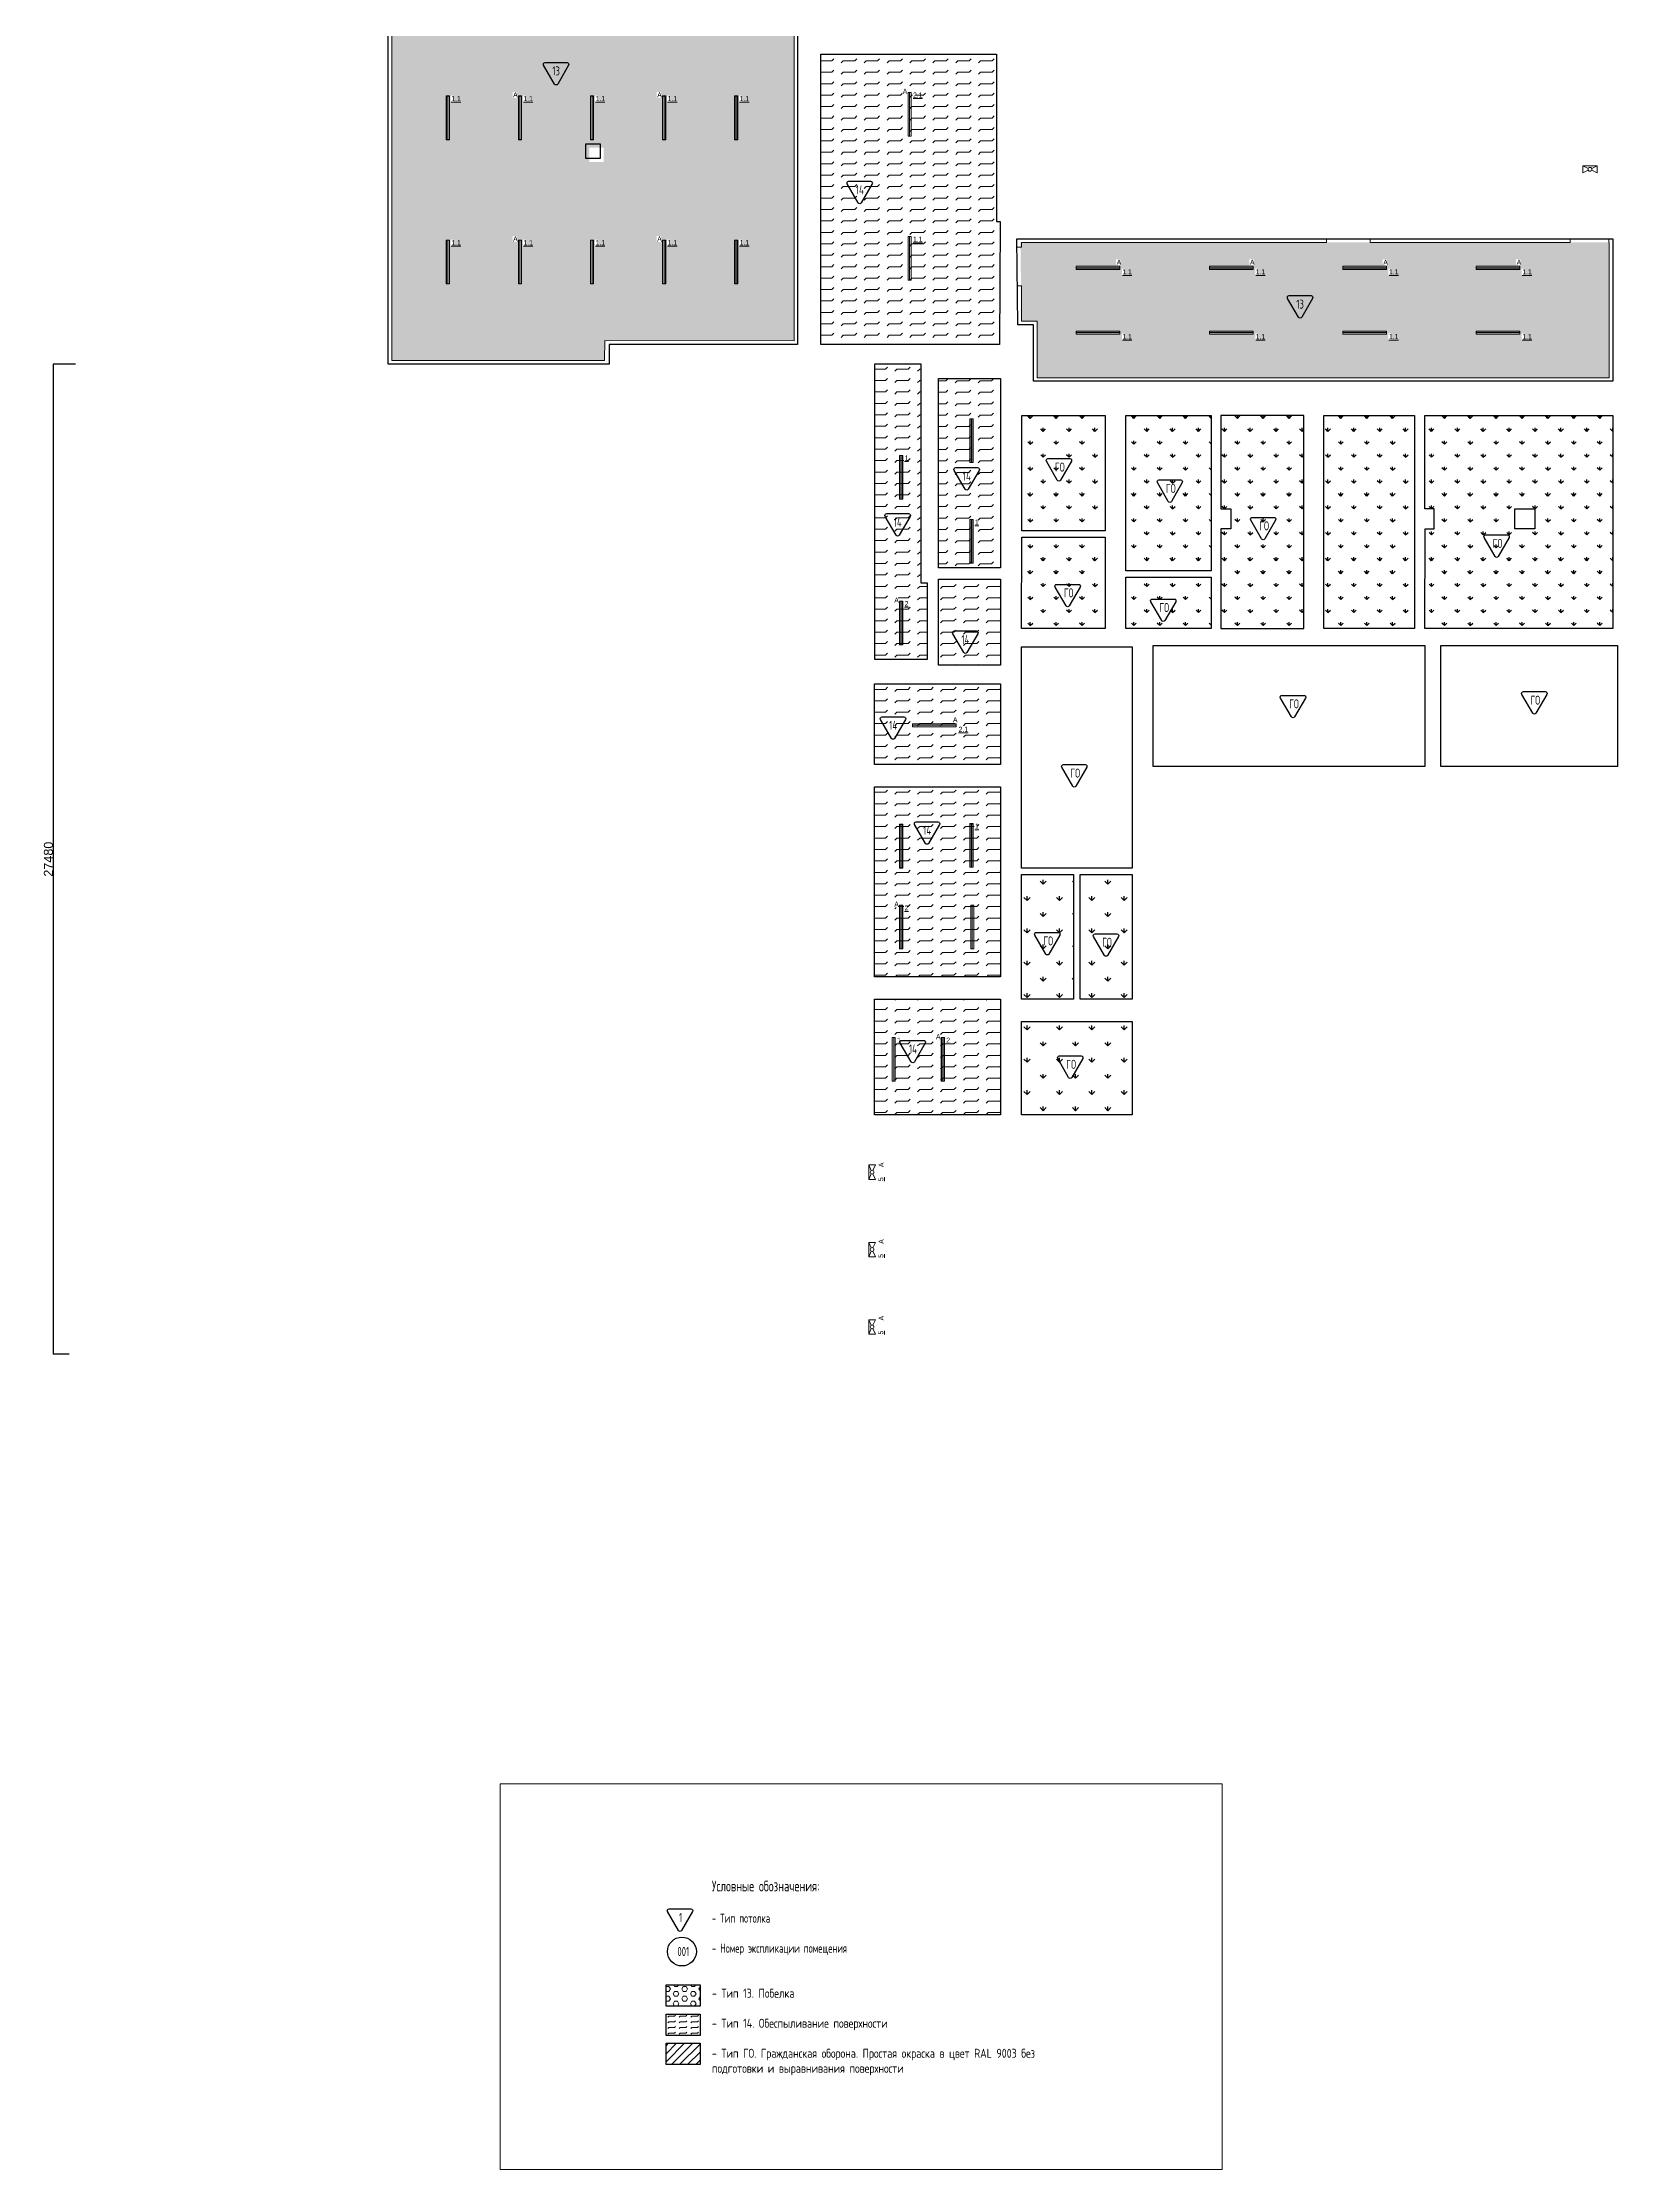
# Model space of a CAD drawing. Header units: millimetres. Extents: x -510890 to 418982, y -118257 to 141350.
# Drawn here: x -356448 to -312740, y 32572 to 91616 of the extents above; entities that cross this region are included whole.
import ezdxf

# ---------------------------------------------------------------- set-up
doc = ezdxf.new("R2010")
doc.units = ezdxf.units.MM
for name, color, linetype, lineweight in [('1 этаж тонкие линии!', 250, 'Continuous', 0), ('_ЭОМ_ОБЩ_Освещение_текст тип светильника', 172, 'Continuous', 50), ('_ЭОМ_светильник А', 1, 'Continuous', 35), ('_ЭОМ_светильник Р', 4, 'Continuous', 35), ('АР_тонкая линия', 250, 'Continuous', 0)]:
    doc.layers.add(name, color=color, linetype=linetype, lineweight=lineweight)
doc.layers.add('X-ref Light', color=250, linetype='Continuous')
doc.layers.add('АР_1_ПЛИНТУС', color=7, linetype='Continuous', true_color=0x76bcab)
doc.layers.add('АР_Потолок_Покраска', color=7, linetype='Continuous', lineweight=5, true_color=0x007399)
doc.layers.get('X-ref Light').off()
doc.styles.add('ISOCPEUR', font='isocpeur.ttf', dxfattribs={"height": 800})
doc.styles.get("Standard").update_dxf_attribs({"font": 'arial.ttf'})
doc.styles.add('ГОСТ', font='cad.shx', dxfattribs={"width": 0.8})
doc.dimstyles.new('ISO-25', dxfattribs={"dimtxt": 250, "dimasz": 2.5, "dimexe": 1.25, "dimexo": 0.625, "dimtad": 1, "dimdec": 0, "dimtxsty": 'Standard', "dimcen": 2.5, "dimadec": 0, "dimazin": 0, "dimtfac": 1, "dimtdec": 0, "dimtmove": 0, "dimatfit": 3, "dimfxl": 1, "dimarcsym": 0})

# ---------------------------------------------------------------- blocks, each defined once
blk = doc.blocks.new('ORIO LINE')
at = {"color": 0, "linetype": 'ByBlock', "lineweight": -2}
for p, q in [((-594, -4), (-594, 84)), ((-594, 84), (621, 84)), ((-590, 0), (-590, 80)), ((-590, 80), (617, 80)), ((617, 0), (-590, 0)), ((617, 80), (617, 0)), ((621, 84), (621, -4)), ((621, -4), (-594, -4))]:
    blk.add_line(p, q, dxfattribs=at)
blk.add_lwpolyline([(-590, 40), (617, 40)], dxfattribs=at)
blk = doc.blocks.new('ЭКРАН 9ВТ')
at = {"color": 0, "linetype": 'ByBlock', "lineweight": -2}
for points in [[(399, 376), (399, 0), (-399, 0), (-399, 376)], [(-399, 376), (-95, 233)], [(-399, 0), (-95, 143)], [(95, 233), (399, 376)], [(95, 143), (399, 0)]]:
    blk.add_lwpolyline(points, dxfattribs=at)
blk.add_circle((0, 188), 105, dxfattribs=at)
blk = doc.blocks.new('A$C89460300')
at = {"layer": '_ЭОМ_светильник А', "color": 18, "lineweight": 20, "ltscale": 100, "true_color": 0x000000}
for p, rotation in [((-3732, 15175), 89.99999999999991), ((268, 15175), 89.99999999999991), ((7083, 15274), 89.99999999999991), ((-3732, 11175), 89.99999999999991), ((268, 11175), 89.99999999999991), ((12283, 11067), 179.9999999999999), ((15983, 11067), 179.9999999999999), ((19683, 11067), 179.9999999999999), ((23383, 11067), 179.9999999999999), ((6847, 1154), 89.99999999999991), ((7739, -1633), 179.9999999999999), ((6847, -5042), 89.99999999999991), ((6847, -7288), 89.99999999999991), ((8822, -7288), 89.99999999999991), ((8003, -10962), 89.99999999999991)]:
    blk.add_blockref('ORIO LINE', p, dxfattribs=dict(at, rotation=rotation))
at = {"layer": '_ЭОМ_светильник А', "color": 18, "lineweight": 20, "ltscale": 100, "true_color": 0x000000, "xscale": 0.5, "yscale": 0.5, "zscale": 0.5}
for p, rotation in [((25924, 13854), 180), ((5906, -14079), 270), ((5906, -16227), 270), ((5906, -18375), 270)]:
    blk.add_blockref('ЭКРАН 9ВТ', p, dxfattribs=dict(at, rotation=rotation))
at = {"layer": '_ЭОМ_светильник Р', "color": 18, "lineweight": 20, "true_color": 0x000000}
for p, rotation in [((-5732, 15175), 89.99999999999991), ((-1732, 15175), 89.99999999999991), ((2268, 15175), 89.99999999999991), ((7083, 11274), 89.99999999999991), ((-5732, 11175), 89.99999999999991), ((-1732, 11175), 89.99999999999991), ((2268, 11175), 89.99999999999991), ((12283, 9267), 179.9999999999999), ((15983, 9267), 179.9999999999999), ((19683, 9267), 179.9999999999999), ((23383, 9267), 179.9999999999999), ((8798, 6212), 89.99999999999991), ((6847, 5197), 89.99999999999991), ((8798, 3420), 89.99999999999991), ((8798, -5022), 89.99999999999991), ((6641, -10962), 89.99999999999991)]:
    blk.add_blockref('ORIO LINE', p, dxfattribs=dict(at, rotation=rotation))
at = {"layer": '_ЭОМ_ОБЩ_Освещение_текст тип светильника', "color": 18, "lineweight": 20, "ltscale": 40, "true_color": 0x000000, "char_height": 142.2, "width": 46.12, "attachment_point": 1, "style": 'ГОСТ', "bg_fill": 3, "box_fill_scale": 1.1, "bg_fill_color": 256, "bg_fill_transparency": 0}
for s, insert in [('{\\L1.1}', (-5677, 15794)), ('{\\L1.1}', (-1677, 15794)), ('{\\L1.1}', (2323, 15794)), ('{\\L1.1}', (7137, 11893)), ('{\\L1.1}', (-5677, 11794)), ('{\\L1.1}', (-1677, 11794)), ('{\\L1.1}', (2323, 11794)), ('{\\L1.1}', (12946, 9186)), ('{\\L1.1}', (16646, 9186)), ('{\\L1.1}', (20342, 9190)), ('{\\L1.1}', (24046, 9186)), ('{\\L1}', (6902, 5816)), ('{\\L1}', (8853, 4038)), ('{\\L2}', (6902, 1773)), ('{\\L2.1}', (8402, -1714)), ('{\\L1}', (8853, -4403)), ('{\\L2}', (6902, -6669)), ('{\\L1}', (6696, -10344)), ('{\\L2}', (8058, -10344))]:
    blk.add_mtext(s, dxfattribs=dict(at, insert=insert))
at = {"layer": '_ЭОМ_светильник А', "color": 18, "lineweight": 20, "ltscale": 100, "true_color": 0x000000, "char_height": 142, "width": 86.04, "attachment_point": 1, "style": 'ГОСТ', "bg_fill": 3, "box_fill_scale": 1.1, "bg_fill_color": 256, "bg_fill_transparency": 0}
for insert in [(6852, 15995), (-3963, 15896), (37, 15896), (-3963, 11896), (37, 11896), (12788, 11251), (16488, 11251), (20188, 11251), (23888, 11251)]:
    blk.add_mtext('А', dxfattribs=dict(at, insert=insert))
at = {"layer": '_ЭОМ_светильник А', "color": 18, "lineweight": 18, "ltscale": 100, "true_color": 0x000000, "char_height": 142, "width": 86.04, "attachment_point": 1, "rotation": 90, "style": 'ГОСТ', "bg_fill": 3, "box_fill_scale": 1.1, "bg_fill_color": 256, "bg_fill_transparency": 0}
for insert in [(6181, -13939, 0), (6181, -16068, 0), (6181, -18196, 0)]:
    blk.add_mtext('А', dxfattribs=dict(at, insert=insert))
at = {"layer": '_ЭОМ_ОБЩ_Освещение_текст тип светильника', "color": 18, "lineweight": 20, "ltscale": 40, "true_color": 0x000000, "char_height": 142.2, "width": 46.12, "attachment_point": 1, "style": 'ГОСТ', "bg_fill": 3, "box_fill_scale": 1.1, "bg_fill_color": 256, "bg_fill_transparency": 0}
for s, insert in [('{\\L1.1}', (-3677, 15794)), ('{\\L1.1}', (323, 15794)), ('{\\L2.1}', (7137, 15893)), ('{\\L1.1}', (-3677, 11794)), ('{\\L1.1}', (323, 11794)), ('{\\L1.1}', (12946, 10986)), ('{\\L1.1}', (16646, 10986)), ('{\\L1.1}', (20346, 10986)), ('{\\L1.1}', (24046, 10986))]:
    blk.add_mtext(s, dxfattribs=dict(at, insert=insert))
at = {"layer": '_ЭОМ_ОБЩ_Освещение_текст тип светильника', "color": 18, "lineweight": 18, "ltscale": 40, "true_color": 0x000000, "char_height": 142.2, "width": 55.87, "attachment_point": 1, "rotation": 90, "style": 'ГОСТ', "bg_fill": 3, "box_fill_scale": 1.1, "bg_fill_color": 256, "bg_fill_transparency": 0}
for insert in [(6170, -14328, 0), (6170, -16458, 0), (6170, -18586, 0)]:
    blk.add_mtext('{\\L5}', dxfattribs=dict(at, insert=insert))
at = {"layer": '_ЭОМ_светильник А', "color": 18, "lineweight": 20, "ltscale": 100, "true_color": 0x000000, "char_height": 142, "width": 86.04, "attachment_point": 1, "style": 'ГОСТ', "bg_fill": 3, "box_fill_scale": 1.1, "bg_fill_color": 256, "bg_fill_transparency": 0}
for insert in [(6616, 1870), (8244, -1450), (6616, -6571), (7772, -10246)]:
    blk.add_mtext('А', dxfattribs=dict(at, insert=insert))
blk = doc.blocks.new('*D118')
at = {"color": 0, "lineweight": -2, "transparency": 16777216}
for p, q in [((-355535, 82686), (-356157, 82686)), ((-356155, 82683), (-356155, 55208)), ((-355710, 55206), (-356157, 55206))]:
    blk.add_line(p, q, dxfattribs=at)
at = {"color": 0, "lineweight": 9, "transparency": 16777216}
for points in [[(-356156, 82683), (-356155, 82683), (-356155, 82686)], [(-356156, 55208), (-356155, 55208), (-356155, 55206)]]:
    blk.add_solid(points, dxfattribs=at)
at = {"layer": 'Defpoints', "color": 0, "lineweight": 9, "transparency": 16777216}
for p in [(-355535, 82686), (-356155, 55206), (-355710, 55206)]:
    blk.add_point(p, dxfattribs=at)
at = {"color": 0, "lineweight": 5, "transparency": 16777216, "insert": (-356284, 68946), "char_height": 250, "attachment_point": 5, "rotation": 90}
blk.add_mtext('27480', dxfattribs=at)
blk = doc.blocks.new('A$C6d548d09')
at = {"layer": '1 этаж тонкие линии!', "color": 18, "ltscale": 100, "true_color": 0x000000, "transparency": 33554559}
for p, q in [((23763, -44665), (23889, -44664, -1)), ((23794, -45736), (23891, -45736, -1))]:
    blk.add_line(p, q, dxfattribs=at)
at = {"layer": '1 этаж тонкие линии!', "color": 18, "ltscale": 100, "true_color": 0x000000, "transparency": 33554559, "elevation": -1}
for points in [[(23889, -44664), (23889, -44532), (32356, -44533)], [(40191, -44533), (40204, -44533), (40204, -48290), (24325, -48290), (24325, -46722), (23893, -46722), (23891, -45736)], [(33566, -44533), (39120, -44533)]]:
    blk.add_lwpolyline(points, dxfattribs=at)
at = {"layer": 'АР_тонкая линия', "color": 18, "ltscale": 500, "true_color": 0x000000}
for p, q in [((32356, -44533, -1), (32356, -44433)), ((33566, -44533, -1), (33566, -44433, 0)), ((39120, -44533, -1), (39120, -44433)), ((40191, -44533, -1), (40191, -44433))]:
    blk.add_line(p, q, dxfattribs=at)
at = {"layer": 'АР_тонкая линия', "color": 18, "ltscale": 500, "true_color": 0x000000, "elevation": -1}
blk.add_lwpolyline([(8523, -30200), (8521, -30300), (6420, -30300), (6420, -47815), (12317, -47815), (12326, -47259), (17581, -47270), (17580, -30300), (10025, -30300), (10025, -30200)], dxfattribs=at)

msp = doc.modelspace()

# ---------------------------------------------------------------- hatches: boundary and pattern name
h = msp.add_hatch()
h.set_pattern_fill('ANSI31', color=256, scale=50)
h.paths.add_polyline_path([(-339143.8, 36074.1), (-338200, 36074.1), (-338200, 35482.2), (-339143.8, 35482.2)])
at = {"layer": 'Defpoints'}
h = msp.add_hatch(dxfattribs=at)
h.set_pattern_fill('GRASS', color=256, scale=20)
h.paths.add_polyline_path([(-329268.4, 81263.1), (-326954.4, 81263.1), (-326954.4, 78062.4), (-329268.4, 78062.4)])
h = msp.add_hatch(dxfattribs=at)
h.set_pattern_fill('GRASS', color=256, scale=20)
h.paths.add_polyline_path([(-326381.9, 81263.1), (-324017.6, 81263.1), (-324017.6, 76951.1), (-326381.9, 76951.1)])
h = msp.add_hatch(dxfattribs=at)
h.set_pattern_fill('GRASS', color=256, scale=20)
h.paths.add_polyline_path([(-326381.9, 76771.1), (-324017.6, 76771.1), (-324017.6, 75348.8), (-326381.9, 75348.8)])
h.paths.add_polyline_path([(-323746.7, 81263.1), (-323746.7, 78667.6), (-323467.6, 78667.6), (-323467.6, 78117.6), (-323746.7, 78117.6), (-323746.7, 75348.8), (-321443.8, 75348.8), (-321443.8, 81263.1)])
h.paths.add_polyline_path([(-320890.3, 81263.1), (-318376.4, 81263.1), (-318376.4, 75348.8), (-320890.3, 75348.8)])
h.paths.add_polyline_path([(-315586.8, 78117.6), (-315586.8, 78667.6), (-315036.8, 78667.6), (-315036.8, 78117.6)])
h.paths.add_polyline_path([(-318083.7, 81263.1), (-312868.5, 81263.1), (-312868.5, 75348.8), (-318083.7, 75348.8), (-318079.1, 78117.6), (-317826.4, 78117.6), (-317826.4, 78667.6), (-318083.7, 78667.6)])
h = msp.add_hatch(dxfattribs=at)
h.set_pattern_fill('GRASS', color=256, scale=20)
h.paths.add_polyline_path([(-329268.4, 77882.4), (-326954.4, 77882.4), (-326954.4, 75348.8), (-329278.3, 75348.8)])
h = msp.add_hatch(dxfattribs=at)
h.set_pattern_fill('GRASS', color=256, scale=25)
h.paths.add_polyline_path([(-329278.3, 68519.7), (-327832.9, 68519.7), (-327832.9, 65060), (-329278.3, 65060)])
h = msp.add_hatch(dxfattribs=at)
h.set_pattern_fill('GRASS', color=256, scale=25)
h.paths.add_polyline_path([(-327652.8, 68519.7), (-326207.4, 68519.7), (-326207.4, 65059.5), (-327652.8, 65059.5)])
h = msp.add_hatch(dxfattribs=at)
h.set_pattern_fill('GRASS', color=256, scale=25)
h.paths.add_polyline_path([(-329278.3, 64441.6), (-326207.4, 64441.6), (-326207.4, 61850.2), (-329278.3, 61850.2)])
at = {"layer": 'АР_Потолок_Покраска'}
h = msp.add_hatch(dxfattribs=at)
h.set_pattern_fill('HEX', color=256, scale=25)
h.set_pattern_definition([(0, (-599093.8, 63531.32), (0, 137.48153), [79.375, -158.75]), (120, (-599093.8, 63531.32), (-119.0625, -68.740766), [79.375, -158.75]), (60, (-599014.42, 63531.32), (-119.0625, 68.740766), [79.375, -158.75])])
h.paths.add_polyline_path([(-340872.1, 94300.7), (-341272.1, 94300.7), (-341272.1, 94700.7), (-340872.1, 94700.7)], flags=16)
h.paths.add_polyline_path([(-340872.1, 88300.7), (-341272.1, 88300.7), (-341272.1, 88700.7), (-340872.1, 88700.7)], flags=16)
h.paths.add_polyline_path([(-346752.2, 100300.7), (-335591.5, 100296.9), (-335591.1, 83336), (-340851.8, 83336), (-340853.4, 82785.7), (-346753.4, 82785.7)])
h = msp.add_hatch(dxfattribs=at)
h.set_pattern_fill('FLEX', color=256, scale=50)
h.set_pattern_definition([(0, (-435824.66, 26338.1), (0, 317.5), [317.5, -317.5]), (45, (-435507.16, 26338.1), (0, 317.5), [79.375, -290.2628, 79.375, -449.0128])])
h.paths.add_polyline_path([(-334852.2, 91295.7), (-329972.2, 91295.7), (-329972.2, 86650.7), (-329867.2, 86650.7), (-329885.2, 83231), (-334852.2, 83231)])
h = msp.add_hatch(dxfattribs=at)
h.set_pattern_fill('HEX', color=256, scale=25)
h.set_pattern_definition([(0, (-582157.44, 50959.51), (0, 137.48153), [79.375, -158.75]), (120, (-582157.44, 50959.51), (-119.0625, -68.740766), [79.375, -158.75]), (60, (-582078.07, 50959.51), (-119.0625, 68.740766), [79.375, -158.75])])
h.paths.add_polyline_path([(-329309.7, 86068.2), (-312968.5, 86068.2), (-312968.5, 82311.1), (-328847.4, 82311.1), (-328847.4, 83878.8), (-329277.6, 83878.8)])
h = msp.add_hatch(dxfattribs=at)
h.set_pattern_fill('FLEX', color=256, scale=50)
edge = h.paths.add_edge_path()
edge.add_line((-333358.7, 82682.1), (-333358.7, 74501.5))
edge.add_line((-333358.7, 74501.5), (-331883.2, 74501.5))
edge.add_line((-331883.2, 74501.5), (-331883.2, 76607.3))
edge.add_line((-331883.2, 76607.3), (-332067.4, 76607.3))
edge.add_line((-332067.4, 76607.3), (-332067.4, 82685.7))
edge.add_line((-332067.4, 82685.7), (-333358.7, 82685.7))
h = msp.add_hatch(dxfattribs=at)
h.set_pattern_fill('FLEX', color=256, scale=50)
h.set_pattern_definition([(0, (-432660.6, 19041.4), (0, 317.5), [317.5, -317.5]), (45, (-432343.1, 19041.4), (0, 317.5), [79.375, -290.2628, 79.375, -449.0128])])
h.paths.add_polyline_path([(-331584, 82285.1), (-329861.9, 82285.1), (-329861.9, 77030.4), (-331584, 77030.4)])
h = msp.add_hatch(dxfattribs=at)
h.set_pattern_fill('FLEX', color=256, scale=50)
h.paths.add_polyline_path([(-331584, 76719.3), (-329863.2, 76719.3), (-329863.2, 74335), (-331584, 74335)])
h = msp.add_hatch(dxfattribs=at)
h.set_pattern_fill('FLEX', color=256, scale=50)
h.paths.add_polyline_path([(-333358.6, 73812.6), (-329863.2, 73812.6), (-329863.2, 71575.5), (-333358.6, 71575.5)])
h.paths.add_polyline_path([(-333358.6, 70957.6), (-329863.2, 70957.6), (-329863.2, 65678.8), (-333358.6, 65678.8)])
h.paths.add_polyline_path([(-333358.6, 65059.5), (-329863.2, 65059.5), (-329863.2, 61850.2), (-333358.6, 61850.2)])
h = msp.add_hatch(dxfattribs=at)
h.set_pattern_fill('HEX', color=256, scale=25)
h.set_pattern_definition([(0, (-339143.83, 39991.49), (0, 137.4815), [79.375, -158.75]), (120, (-339143.83, 39991.49), (-119.0625, -68.741), [79.375, -158.75]), (60, (-339064.45, 39991.49), (-119.0625, 68.741), [79.375, -158.75])])
h.paths.add_polyline_path([(-339143.8, 37695.8), (-338200, 37695.8), (-338200, 37103.9), (-339143.8, 37103.9)])
h = msp.add_hatch(dxfattribs=at)
h.set_pattern_fill('FLEX', color=256, scale=25)
h.set_pattern_definition([(0, (-560047.32, 66993.5), (0, 158.75), [158.75, -158.75]), (45, (-559888.57, 66993.5), (0, 158.75), [39.6875, -145.1314, 39.6875, -224.5064])])
h.paths.add_polyline_path([(-339143.8, 36884.9), (-338200, 36884.9), (-338200, 36293), (-339143.8, 36293)])

# ---------------------------------------------------------------- linework, layer by layer
for points in [[(-346852.2, 100400.7), (-335492.2, 100396.9), (-335492.2, 83231), (-340723.2, 83231), (-340723.2, 82685.7), (-346852.2, 82685.7)], [(-334852.2, 91295.7), (-329972.2, 91295.7), (-329972.2, 86650.7), (-329867.2, 86650.7), (-329885.2, 83231), (-334852.2, 83231)], [(-340972.1, 88400.7), (-341372.1, 88400.7), (-341372.1, 88800.7), (-340972.1, 88800.7)], [(-329409.6, 86167.6), (-312868.5, 86167.6), (-312868.5, 82211.1), (-328947.4, 82211.1), (-328947.4, 83778.8), (-329377.6, 83778.8)], [(-331584, 82285.1), (-329861.9, 82285.1), (-329861.9, 77030.4), (-331584, 77030.4)], [(-329268.4, 81263.1), (-326954.4, 81263.1), (-326954.4, 78062.4), (-329268.4, 78062.4)], [(-326381.9, 81263.1), (-324017.6, 81263.1), (-324017.6, 76951.1), (-326381.9, 76951.1)], [(-320890.3, 81263.1), (-318376.4, 81263.1), (-318376.4, 75348.8), (-320890.3, 75348.8)], [(-318083.7, 81263.1), (-312868.5, 81263.1), (-312868.5, 75348.8), (-318083.7, 75348.8), (-318079.1, 78117.6), (-317826.4, 78117.6), (-317826.4, 78667.6), (-318083.7, 78667.6)], [(-315586.8, 78667.6), (-315036.8, 78667.6), (-315036.8, 78117.6), (-315586.8, 78117.6)], [(-329268.4, 77882.4), (-326954.4, 77882.4), (-326954.4, 75348.8), (-329278.3, 75348.8)], [(-326381.9, 76771.1), (-324017.6, 76771.1), (-324017.6, 75348.8), (-326381.9, 75348.8)], [(-331584, 76719.3), (-329863.2, 76719.3), (-329863.2, 74335), (-331584, 74335)], [(-329278.3, 74841.8), (-326207.4, 74841.8), (-326207.4, 68699.5), (-329278.3, 68700)], [(-325627.7, 74881.8), (-318083.7, 74881.8), (-318083.7, 71514.7), (-325627.7, 71514.7)], [(-317639.1, 74881.8), (-312739.6, 74881.8), (-312739.6, 71514.6), (-317639.1, 71514.6)], [(-333358.6, 73812.6), (-329863.2, 73812.6), (-329863.2, 71575.5), (-333358.6, 71575.5)], [(-333358.6, 70957.6), (-329863.2, 70957.6), (-329863.2, 65678.8), (-333358.6, 65678.8)], [(-329278.3, 68519.7), (-327832.9, 68519.7), (-327832.9, 65060), (-329278.3, 65060)], [(-327652.8, 68519.7), (-326207.4, 68519.7), (-326207.4, 65059.5), (-327652.8, 65059.5)], [(-333358.6, 65059.5), (-329863.2, 65059.5), (-329863.2, 61850.2), (-333358.6, 61850.2)], [(-329278.3, 64441.6), (-326207.4, 64441.6), (-326207.4, 61850.2), (-329278.3, 61850.2)], [(-339143.8, 37695.8), (-338200, 37695.8), (-338200, 37103.9), (-339143.8, 37103.9)], [(-339143.8, 36884.9), (-338200, 36884.9), (-338200, 36293), (-339143.8, 36293)], [(-339143.8, 36074.1), (-338200, 36074.1), (-338200, 35482.2), (-339143.8, 35482.2)]]:
    msp.add_lwpolyline(points, close=True)
for points in [[(-342497.7, 91062.7), (-341891.5, 91062.7, -0.5773495), (-341848.2, 90987.7), (-342151.3, 90462.7, -0.5773541), (-342237.9, 90462.7), (-342541, 90987.7, -0.5773491), (-342497.7, 91062.7, -0.0000017)], [(-334071.5, 87764.4), (-333465.3, 87764.4, -0.5773495), (-333422, 87689.4), (-333725.1, 87164.4, -0.5773541), (-333811.7, 87164.4), (-334114.8, 87689.4, -0.5773491), (-334071.5, 87764.4, -0.0000017)], [(-321849.8, 84589.1), (-321243.5, 84589.1, -0.5773495), (-321200.2, 84514.1), (-321503.3, 83989.1, -0.5773541), (-321589.9, 83989.1), (-321893.1, 84514.1, -0.5773491), (-321849.8, 84589.1, -0.0000017)], [(-331102.7, 79814.8), (-330496.5, 79814.8, -0.5773495), (-330453.2, 79739.8), (-330756.3, 79214.8, -0.5773541), (-330842.9, 79214.8), (-331146.1, 79739.8, -0.5773491), (-331102.7, 79814.8, -0.0000017)], [(-328544.9, 80065.2), (-327938.7, 80065.2, -0.5773495), (-327895.4, 79990.2), (-328198.5, 79465.2, -0.5773541), (-328285.1, 79465.2), (-328588.2, 79990.2, -0.5773491), (-328544.9, 80065.2, -0.0000017)], [(-325465.2, 79474.1), (-324859, 79474.1, -0.5773495), (-324815.7, 79399.1), (-325118.8, 78874.1, -0.5773541), (-325205.4, 78874.1), (-325508.5, 79399.1, -0.5773491), (-325465.2, 79474.1, -0.0000017)], [(-333019.9, 78537.6), (-332413.7, 78537.6, -0.5773495), (-332370.4, 78462.6), (-332673.5, 77937.6, -0.5773541), (-332760.1, 77937.6), (-333063.2, 78462.6, -0.5773491), (-333019.9, 78537.6, -0.0000017)], [(-322875, 78434.7), (-322268.8, 78434.7, -0.5773495), (-322225.5, 78359.7), (-322528.6, 77834.7, -0.5773541), (-322615.2, 77834.7), (-322918.3, 78359.7, -0.5773491), (-322875, 78434.7, -0.0000017)], [(-316397, 77948), (-315790.8, 77948, -0.5773495), (-315747.5, 77873), (-316050.6, 77348, -0.5773541), (-316137.2, 77348), (-316440.3, 77873, -0.5773491), (-316397, 77948, -0.0000017)], [(-328300.1, 76574.1), (-327693.9, 76574.1, -0.5773495), (-327650.6, 76499.1), (-327953.7, 75974.1, -0.5773541), (-328040.3, 75974.1), (-328343.4, 76499.1, -0.5773491), (-328300.1, 76574.1, -0.0000017)], [(-325648.6, 76167.4), (-325042.4, 76167.4, -0.5773495), (-324999.1, 76092.4), (-325302.2, 75567.4, -0.5773541), (-325388.8, 75567.4), (-325692, 76092.4, -0.5773491), (-325648.6, 76167.4, -0.0000017)], [(-331141.5, 75280.1), (-330535.2, 75280.1, -0.5773495), (-330491.9, 75205.1), (-330795, 74680.1, -0.5773541), (-330881.6, 74680.1), (-331184.8, 75205.1, -0.5773491), (-331141.5, 75280.1, -0.0000017)], [(-322046, 73493.5), (-321439.8, 73493.5, -0.5773495), (-321396.5, 73418.5), (-321699.6, 72893.5, -0.5773541), (-321786.2, 72893.5), (-322089.3, 73418.5, -0.5773491), (-322046, 73493.5, -0.0000017)], [(-315349.3, 73596.1), (-314743.1, 73596.1, -0.5773495), (-314699.8, 73521.1), (-315002.9, 72996.1, -0.5773541), (-315089.5, 72996.1), (-315392.6, 73521.1, -0.5773491), (-315349.3, 73596.1, -0.0000017)], [(-333147, 72898.2), (-332540.8, 72898.2, -0.5773495), (-332497.5, 72823.2), (-332800.6, 72298.2, -0.5773541), (-332887.2, 72298.2), (-333190.3, 72823.2, -0.5773491), (-333147, 72898.2, -0.0000017)], [(-328117.8, 71570.7), (-327511.6, 71570.7, -0.5773495), (-327468.3, 71495.7), (-327771.4, 70970.7, -0.5773541), (-327858, 70970.7), (-328161.1, 71495.7, -0.5773491), (-328117.8, 71570.7, -0.0000017)], [(-332202.8, 69984.1), (-331596.6, 69984.1, -0.5773495), (-331553.3, 69909.1), (-331856.4, 69384.1, -0.5773541), (-331943, 69384.1), (-332246.1, 69909.1, -0.5773491), (-332202.8, 69984.1, -0.0000017)], [(-328867.4, 66912.6), (-328261.2, 66912.6, -0.5773495), (-328217.9, 66837.6), (-328521, 66312.6, -0.5773541), (-328607.6, 66312.6), (-328910.7, 66837.6, -0.5773491), (-328867.4, 66912.6, -0.0000017)], [(-327235.7, 66874.4), (-326629.5, 66874.4, -0.5773495), (-326586.2, 66799.4), (-326889.3, 66274.4, -0.5773541), (-326975.9, 66274.4), (-327279, 66799.4, -0.5773491), (-327235.7, 66874.4, -0.0000017)], [(-332599.5, 63915.5), (-331993.3, 63915.5, -0.5773495), (-331950, 63840.5), (-332253.1, 63315.5, -0.5773541), (-332339.7, 63315.5), (-332642.8, 63840.5, -0.5773491), (-332599.5, 63915.5, -0.0000017)], [(-328230, 63485.8), (-327623.8, 63485.8, -0.5773495), (-327580.5, 63410.8), (-327883.6, 62885.8, -0.5773541), (-327970.2, 62885.8), (-328273.3, 63410.8, -0.5773491), (-328230, 63485.8, -0.0000017)], [(-339057.8, 39804.2), (-338451.6, 39804.2, -0.5773495), (-338408.3, 39729.2), (-338711.4, 39204.2, -0.5773541), (-338798, 39204.2), (-339101.1, 39729.2, -0.5773491), (-339057.8, 39804.2, -0.0000017)]]:
    msp.add_lwpolyline(points, format="xyb")
for points in [[(-333358.7, 82682.1), (-333358.7, 74501.5), (-331883.2, 74501.5), (-331883.2, 76607.3), (-332067.4, 76607.3), (-332067.4, 82685.7), (-333358.7, 82685.7)], [(-323746.7, 81263.1), (-323746.7, 78667.6), (-323467.6, 78667.6), (-323467.6, 78117.6), (-323746.7, 78117.6), (-323746.7, 75348.8), (-321443.8, 75348.8), (-321443.8, 81263.1), (-323746.7, 81263.1)]]:
    msp.add_lwpolyline(points)
msp.add_circle((-338703, 38621.4), 400)
at = {"layer": 'АР_1_ПЛИНТУС', "color": 2, "lineweight": 9, "ltscale": 1000}
msp.add_lwpolyline([(-343747.7, 32572.4), (-323707.8, 32572.4), (-323707.8, 43276.3), (-343747.7, 43276.3)], close=True, dxfattribs=at)

# ---------------------------------------------------------------- texts
at = {"char_height": 250, "attachment_point": 1, "style": 'ISOCPEUR'}
for s, insert, width in [('{\\W0.7;13}', (-342301.3, 90952.1), 294.334), ('{\\W0.7;14}', (-333875.1, 87653.9), 294.334), ('{\\W0.7;13}', (-321653.4, 84478.5), 294.334), ('{\\W0.7;ГО}', (-328348.5, 79954.6), 294.334), ('{\\W0.7;14}', (-330906.4, 79704.2), 294.334), ('{\\W0.7;ГО}', (-325268.8, 79363.5), 294.334), ('{\\W0.7;14}', (-332823.5, 78427), 294.334), ('{\\W0.7;ГО}', (-322678.6, 78324.1), 294.334), ('{\\W0.7;ГО}', (-316200.6, 77837.4), 294.334), ('{\\W0.7;ГО}', (-328103.7, 76463.5), 294.334), ('{\\W0.7;ГО}', (-325452.3, 76056.8), 294.334), ('{\\W0.7;14}', (-330945.1, 75169.5), 294.334), ('{\\W0.7;ГО}', (-321849.6, 73382.9), 294.334), ('{\\W0.7;ГО}', (-315153, 73485.5), 294.334), ('{\\W0.7;14}', (-332950.6, 72787.6), 294.334), ('{\\W0.7;ГО}', (-327921.4, 71460.1), 294.334), ('{\\W0.7;14}', (-332006.4, 69873.5), 294.334), ('{\\W0.7;ГО}', (-328671, 66802), 294.334), ('{\\W0.7;ГО}', (-327039.3, 66763.8), 294.334), ('{\\W0.7;14}', (-332403.1, 63805), 294.334), ('{\\W0.7;ГО}', (-328033.7, 63375.2), 294.334), ('\\A1;{\\H1.2x;\\W0.7;Условные обозначения: \\H1.66667x;\\P\\pxql;\\H0.5x;\\P\\A0;- Тип потолка\\P\\P- Номер экспликации помещения\\P\\W0.8;\\C146;\\c9000464;\\P\\pq*;\\P\\C256;- Тип 13. Побелка\\P\\P- Тип 14. Обеспыливание поверхности\\P\\P- Тип ГО. Гражданская оборона. Простая окраска в цвет RAL 9003 без подготовки и выравнивания поверхности}', (-337871.5, 40589.8), 9733.244), ('{\\W0.7;1}', (-338782.1, 39692.1), 294.334), ('{\\W0.7;001}', (-338829.3, 38747), 294.334)]:
    msp.add_mtext(s, dxfattribs=dict(at, insert=insert, width=width))

# ---------------------------------------------------------------- dimensions: what is measured, and where the dimension line sits
at = {"color": 147, "lineweight": 5, "true_color": 0x366881}
dim = msp.add_linear_dim(base=(-356155.3, 55205.7), p1=(-355534.8, 82685.7), p2=(-355709.8, 55205.7), angle=90, dimstyle='ISO-25', dxfattribs=at)
dim.commit()
dim.dimension.update_dxf_attribs({"geometry": '*D118', "text_midpoint": (-356283.6, 68945.7)})

# ---------------------------------------------------------------- next in the draw order: block references
at = {"layer": 'X-ref Light', "color": 1, "lineweight": 18}
msp.add_blockref('A$C89460300', (-339425.7, 74336.4), dxfattribs=at)

# ---------------------------------------------------------------- next in the draw order: block references
at = {"layer": 'АР_тонкая линия', "ltscale": 500}
msp.add_blockref('A$C6d548d09', (-353172.1, 130600.7), dxfattribs=at)

doc.saveas('drawing.dxf')
